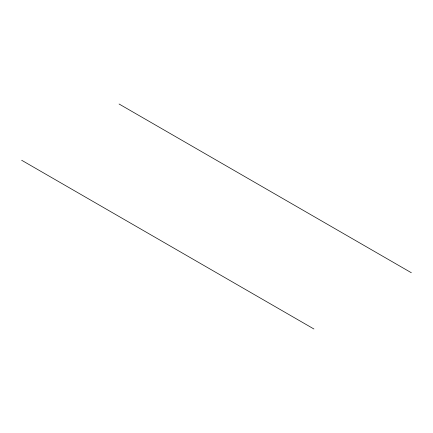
<?xml version="1.0" encoding="UTF-8"?>
<svg xmlns="http://www.w3.org/2000/svg" width="433" height="433" viewBox="0 0 433 433"><rect width="100%" height="100%" fill="white"/><g stroke="black" fill="none" stroke-linecap="round" stroke-linejoin="round"><path stroke-width="0.65" d="M119.075 104.007L411.35 272.747M21.65 160.253L313.925 328.993"/></g></svg>
